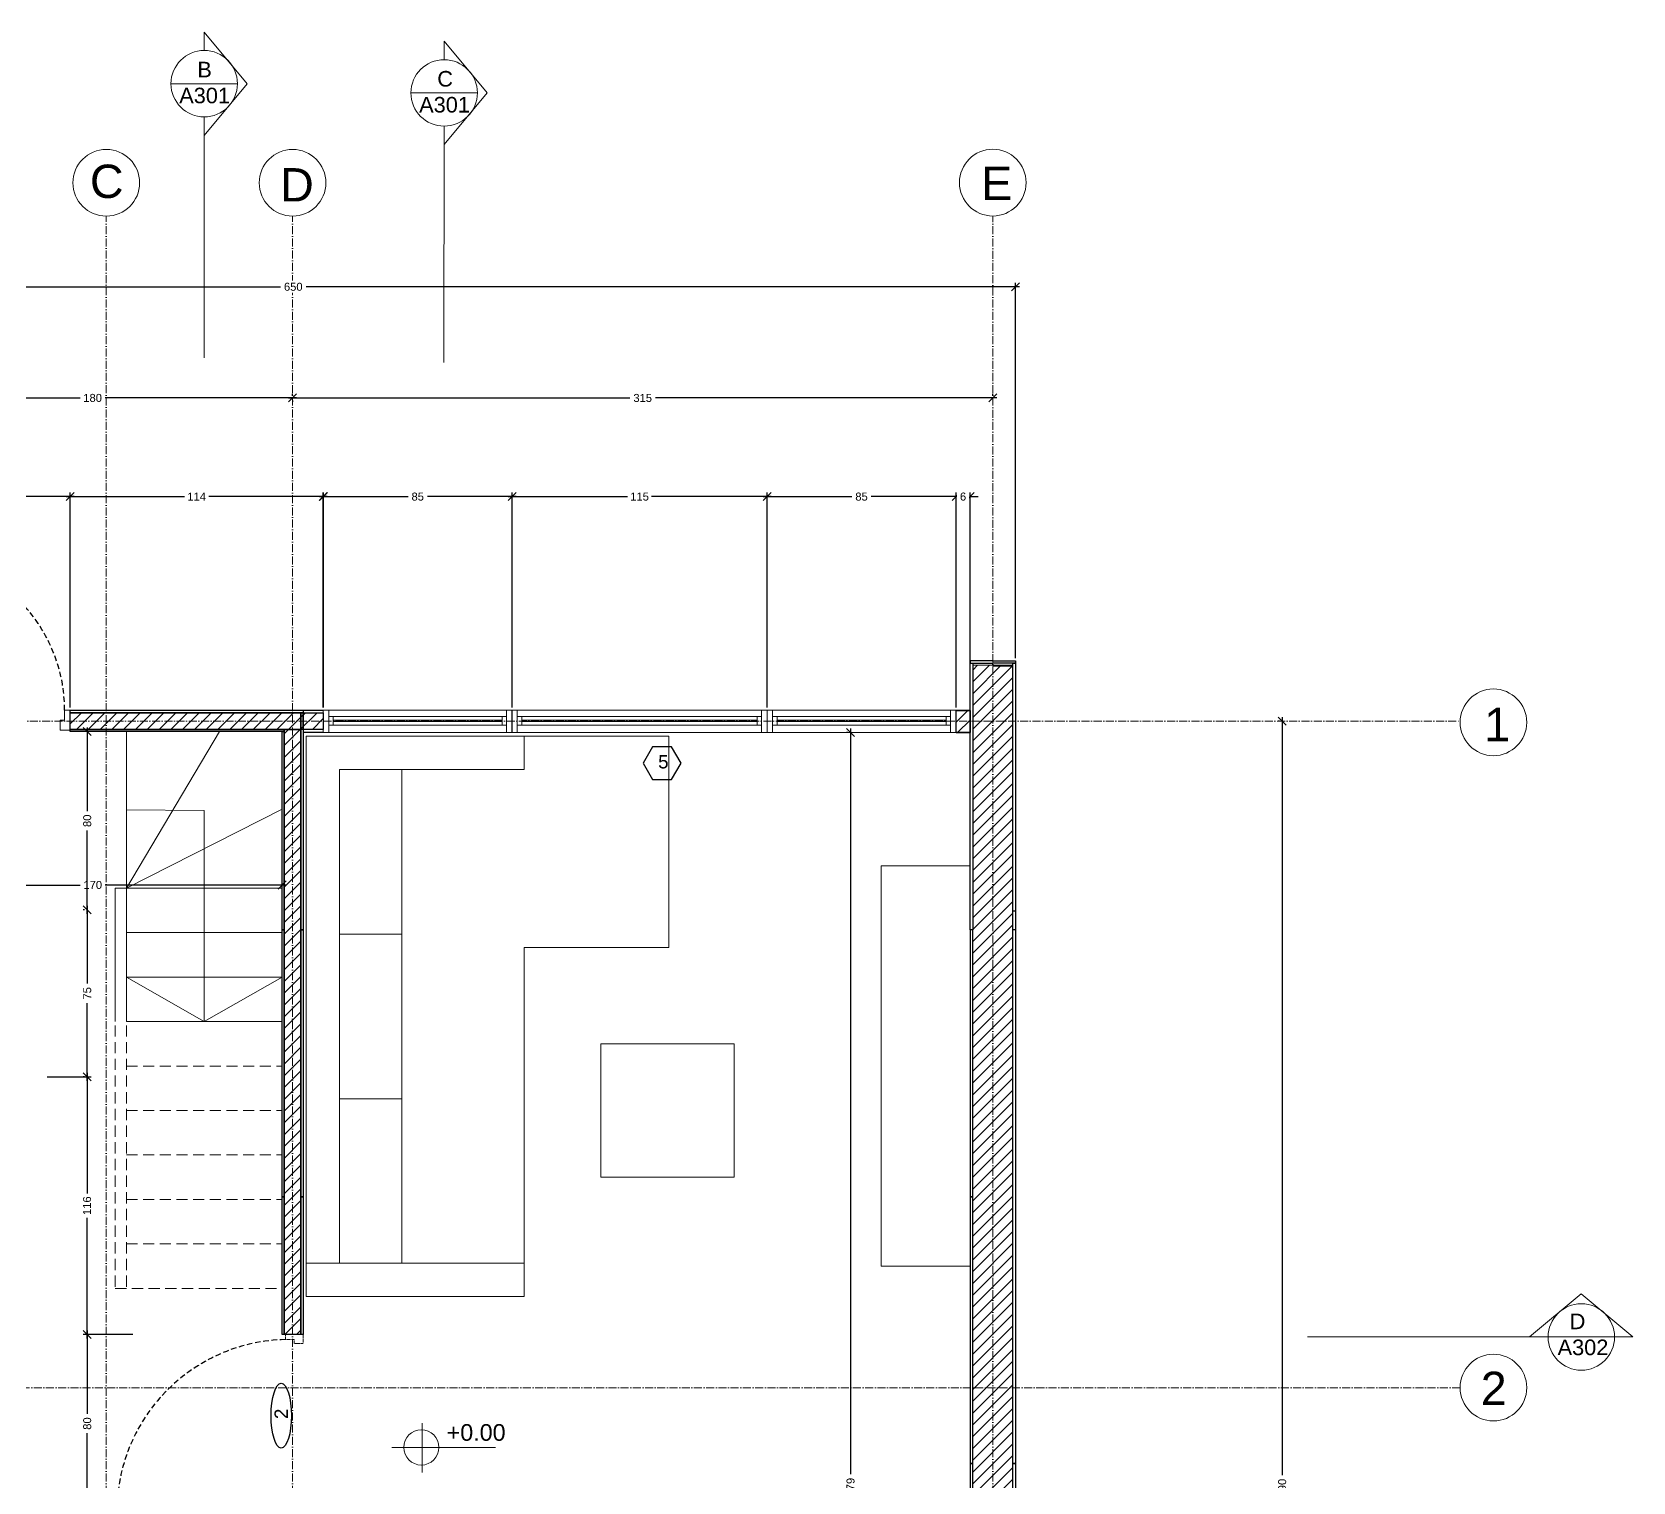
# Model space of a CAD drawing. Header units: centimetres. Extents: x 1059 to 7420, y -439 to 4439.
# Drawn here: x 2196 to 2916, y 3733 to 4385 of the extents above; entities that cross this region are included whole.
import ezdxf

# ---------------------------------------------------------------- set-up
doc = ezdxf.new("R2010")
doc.units = ezdxf.units.CM
doc.header["$MEASUREMENT"] = 0
for name, pattern in [('ACAD_ISO10W100', [18, 12, -3, 0, -3]), ('CENTER', [2, 1.25, -0.25, 0.25, -0.25]), ('HIDDEN', [0.375, 0.25, -0.125])]:
    doc.linetypes.add(name, pattern=pattern)
doc.layers.add('ARREDI', color=8, linetype='Continuous', lineweight=18)
doc.layers.add('CAMPITURE', color=7, linetype='Continuous', lineweight=25)
for name, color, linetype in [('INFISSI', 4, 'Continuous'), ('NUMERAZIONE', 30, 'Continuous'), ('quote nuove', 2, 'Continuous'), ('STRUTTURA', 1, 'Continuous')]:
    doc.layers.add(name, color=color, linetype=linetype)
doc.layers.get('0').off()
doc.styles.add('ARIAL', font='Arial.ttf')
doc.styles.get("Standard").update_dxf_attribs({"font": 'Arial.ttf'})
doc.dimstyles.new('TICK_36', dxfattribs={"dimtxt": 3.6, "dimasz": 3.6, "dimexe": 1.8, "dimexo": 1.2, "dimgap": 1.8, "dimtad": 0, "dimdec": 0, "dimzin": 0, "dimdsep": 46, "dimtxsty": 'ARIAL', "dimblk": 'OBLIQUE', "dimcen": 1.8, "dimdle": 1.8, "dimclrd": 256, "dimclrt": 256, "dimadec": 0, "dimazin": 0, "dimtfac": 1, "dimtdec": 0, "dimtmove": 1, "dimatfit": 3, "dimldrblk": 'OPEN90', "dimfxl": 1, "dimtfill": 1, "dimtolj": 1, "dimtzin": 0, "dimarcsym": 0})
pattern_1 = [(45, (-311.728, 3670.2875), (-2.6516504, 2.6516504), [])]

# ---------------------------------------------------------------- blocks, each defined once
blk = doc.blocks.new('_Oblique')
at = {"color": 0, "linetype": 'ByBlock', "lineweight": -2}
blk.add_line((-0.5, -0.5), (0.5, 0.5), dxfattribs=at)
blk = doc.blocks.new('*D498')
at = {"layer": 'quote nuove', "lineweight": -2, "transparency": 16777216}
for p, q in [((1986.96, 4270.56), (2307.81, 4270.56)), ((2640.27, 4270.56), (2319.42, 4270.56))]:
    blk.add_line(p, q, dxfattribs=at)
at = {"layer": 'quote nuove', "color": 0, "lineweight": -2, "transparency": 16777216}
for p, q in [((1988.76, 4102.5), (1988.76, 4272.36)), ((2638.47, 4103.61), (2638.47, 4272.36))]:
    blk.add_line(p, q, dxfattribs=at)
at = {"layer": 'quote nuove', "lineweight": -2, "transparency": 16777216, "xscale": 3.6, "yscale": 3.6, "zscale": 3.6, "rotation": 180}
blk.add_blockref('_Oblique', (1988.76, 4270.56), dxfattribs=at)
at = {"layer": 'quote nuove', "lineweight": -2, "transparency": 16777216, "xscale": 3.6, "yscale": 3.6, "zscale": 3.6}
blk.add_blockref('_Oblique', (2638.47, 4270.56), dxfattribs=at)
at = {"layer": 'quote nuove', "lineweight": 0, "transparency": 16777216, "insert": (2313.62, 4270.56), "char_height": 3.6, "attachment_point": 5, "style": 'ARIAL', "bg_fill": 3, "box_fill_scale": 1.25, "bg_fill_color": 256, "bg_fill_true_color": 13158600, "bg_fill_transparency": 0}
blk.add_mtext('\\A1;650', dxfattribs=at)
blk = doc.blocks.new('_Open90')
at = {"color": 0, "linetype": 'ByBlock', "lineweight": -2}
for p, q in [((0, 0), (-1, 0)), ((-0.5, 0.5), (0, 0)), ((0, 0), (-0.5, -0.5))]:
    blk.add_line(p, q, dxfattribs=at)
blk = doc.blocks.new('*D499')
at = {"layer": 'quote nuove', "lineweight": -2, "transparency": 16777216}
for p, q in [((2311.52, 4220.56), (2465.04, 4220.56)), ((2630.07, 4220.56), (2476.55, 4220.56))]:
    blk.add_line(p, q, dxfattribs=at)
at = {"layer": 'quote nuove', "color": 0, "lineweight": -2, "transparency": 16777216}
for p, q in [((2628.27, 4221.76), (2628.27, 4222.36)), ((2313.32, 4219.37), (2313.32, 4218.76))]:
    blk.add_line(p, q, dxfattribs=at)
at = {"layer": 'quote nuove', "lineweight": -2, "transparency": 16777216, "xscale": 3.6, "yscale": 3.6, "zscale": 3.6, "rotation": 180}
blk.add_blockref('_Oblique', (2313.32, 4220.56), dxfattribs=at)
at = {"layer": 'quote nuove', "lineweight": -2, "transparency": 16777216, "xscale": 3.6, "yscale": 3.6, "zscale": 3.6}
blk.add_blockref('_Oblique', (2628.27, 4220.56), dxfattribs=at)
at = {"layer": 'quote nuove', "lineweight": 0, "transparency": 16777216, "insert": (2470.8, 4220.56), "char_height": 3.6, "attachment_point": 5, "style": 'ARIAL', "bg_fill": 3, "box_fill_scale": 1.25, "bg_fill_color": 256, "bg_fill_true_color": 13158600, "bg_fill_transparency": 0}
blk.add_mtext('\\A1;315', dxfattribs=at)
blk = doc.blocks.new('*D500')
at = {"layer": 'quote nuove', "lineweight": -2, "transparency": 16777216}
for p, q in [((2131.62, 4220.57), (2217.76, 4220.57)), ((2315.12, 4220.57), (2228.97, 4220.57))]:
    blk.add_line(p, q, dxfattribs=at)
at = {"layer": 'quote nuove', "color": 0, "lineweight": -2, "transparency": 16777216}
for p, q in [((2133.42, 4221.77), (2133.42, 4222.37)), ((2313.32, 4221.77), (2313.32, 4222.37))]:
    blk.add_line(p, q, dxfattribs=at)
at = {"layer": 'quote nuove', "lineweight": -2, "transparency": 16777216, "xscale": 3.6, "yscale": 3.6, "zscale": 3.6, "rotation": 180}
blk.add_blockref('_Oblique', (2133.42, 4220.57), dxfattribs=at)
at = {"layer": 'quote nuove', "lineweight": -2, "transparency": 16777216, "xscale": 3.6, "yscale": 3.6, "zscale": 3.6}
blk.add_blockref('_Oblique', (2313.32, 4220.57), dxfattribs=at)
at = {"layer": 'quote nuove', "lineweight": 0, "transparency": 16777216, "insert": (2223.37, 4220.57), "char_height": 3.6, "attachment_point": 5, "style": 'ARIAL', "bg_fill": 3, "box_fill_scale": 1.25, "bg_fill_color": 256, "bg_fill_true_color": 13158600, "bg_fill_transparency": 0}
blk.add_mtext('\\A1;180', dxfattribs=at)
blk = doc.blocks.new('*D507')
at = {"layer": 'quote nuove', "lineweight": -2, "transparency": 16777216}
for p, q in [((2758.47, 4077), (2758.47, 3736.07)), ((2758.47, 3383.54), (2758.47, 3724.47))]:
    blk.add_line(p, q, dxfattribs=at)
at = {"layer": 'quote nuove', "color": 0, "lineweight": -2, "transparency": 16777216}
for p, q in [((2757.27, 4075.2), (2756.67, 4075.2)), ((2757.27, 3385.34), (2756.67, 3385.34))]:
    blk.add_line(p, q, dxfattribs=at)
at = {"layer": 'quote nuove', "lineweight": -2, "transparency": 16777216, "xscale": 3.6, "yscale": 3.6, "zscale": 3.6}
for p, rotation in [((2758.47, 4075.2), 90), ((2758.47, 3385.34), 270)]:
    blk.add_blockref('_Oblique', p, dxfattribs=dict(at, rotation=rotation))
at = {"layer": 'quote nuove', "lineweight": 0, "transparency": 16777216, "insert": (2758.47, 3730.27), "char_height": 3.6, "attachment_point": 5, "rotation": 90, "style": 'ARIAL', "bg_fill": 3, "box_fill_scale": 1.25, "bg_fill_color": 256, "bg_fill_true_color": 13158600, "bg_fill_transparency": 0}
blk.add_mtext('\\A1;690', dxfattribs=at)
blk = doc.blocks.new('*D583')
at = {"layer": 'quote nuove', "color": 0, "lineweight": -2, "transparency": 16777216}
for p, q in [((2526.74, 4081.3), (2526.74, 4177.99)), ((2611.74, 4081.3), (2611.74, 4177.99))]:
    blk.add_line(p, q, dxfattribs=at)
at = {"layer": 'quote nuove', "lineweight": -2, "transparency": 16777216}
for p, q in [((2524.94, 4176.19), (2564.88, 4176.19)), ((2613.54, 4176.19), (2573.59, 4176.19))]:
    blk.add_line(p, q, dxfattribs=at)
at = {"layer": 'quote nuove', "lineweight": -2, "transparency": 16777216, "xscale": 3.6, "yscale": 3.6, "zscale": 3.6, "rotation": 180}
blk.add_blockref('_Oblique', (2526.74, 4176.19), dxfattribs=at)
at = {"layer": 'quote nuove', "lineweight": -2, "transparency": 16777216, "xscale": 3.6, "yscale": 3.6, "zscale": 3.6}
blk.add_blockref('_Oblique', (2611.74, 4176.19), dxfattribs=at)
at = {"layer": 'quote nuove', "lineweight": 0, "transparency": 16777216, "insert": (2569.24, 4176.19), "char_height": 3.6, "attachment_point": 5, "style": 'ARIAL', "bg_fill": 3, "box_fill_scale": 1.25, "bg_fill_color": 256, "bg_fill_true_color": 13158600, "bg_fill_transparency": 0}
blk.add_mtext('\\A1;85', dxfattribs=at)
blk = doc.blocks.new('*D584')
at = {"layer": 'quote nuove', "color": 0, "lineweight": -2, "transparency": 16777216}
for p, q in [((2412.05, 4081.3), (2412.05, 4177.99)), ((2526.74, 4081.3), (2526.74, 4177.99))]:
    blk.add_line(p, q, dxfattribs=at)
at = {"layer": 'quote nuove', "lineweight": -2, "transparency": 16777216}
for p, q in [((2410.25, 4176.19), (2463.99, 4176.19)), ((2528.54, 4176.19), (2474.81, 4176.19))]:
    blk.add_line(p, q, dxfattribs=at)
at = {"layer": 'quote nuove', "lineweight": -2, "transparency": 16777216, "xscale": 3.6, "yscale": 3.6, "zscale": 3.6, "rotation": 180}
blk.add_blockref('_Oblique', (2412.05, 4176.19), dxfattribs=at)
at = {"layer": 'quote nuove', "lineweight": -2, "transparency": 16777216, "xscale": 3.6, "yscale": 3.6, "zscale": 3.6}
blk.add_blockref('_Oblique', (2526.74, 4176.19), dxfattribs=at)
at = {"layer": 'quote nuove', "lineweight": 0, "transparency": 16777216, "insert": (2469.4, 4176.19), "char_height": 3.6, "attachment_point": 5, "style": 'ARIAL', "bg_fill": 3, "box_fill_scale": 1.25, "bg_fill_color": 256, "bg_fill_true_color": 13158600, "bg_fill_transparency": 0}
blk.add_mtext('\\A1;115', dxfattribs=at)
blk = doc.blocks.new('*D585')
at = {"layer": 'quote nuove', "color": 0, "lineweight": -2, "transparency": 16777216}
for p, q in [((2327.18, 4081.35), (2327.18, 4177.99)), ((2412.05, 4081.3), (2412.05, 4177.99))]:
    blk.add_line(p, q, dxfattribs=at)
at = {"layer": 'quote nuove', "lineweight": -2, "transparency": 16777216}
for p, q in [((2325.38, 4176.19), (2365.26, 4176.19)), ((2413.85, 4176.19), (2373.97, 4176.19))]:
    blk.add_line(p, q, dxfattribs=at)
at = {"layer": 'quote nuove', "lineweight": -2, "transparency": 16777216, "xscale": 3.6, "yscale": 3.6, "zscale": 3.6, "rotation": 180}
blk.add_blockref('_Oblique', (2327.18, 4176.19), dxfattribs=at)
at = {"layer": 'quote nuove', "lineweight": -2, "transparency": 16777216, "xscale": 3.6, "yscale": 3.6, "zscale": 3.6}
blk.add_blockref('_Oblique', (2412.05, 4176.19), dxfattribs=at)
at = {"layer": 'quote nuove', "lineweight": 0, "transparency": 16777216, "insert": (2369.61, 4176.19), "char_height": 3.6, "attachment_point": 5, "style": 'ARIAL', "bg_fill": 3, "box_fill_scale": 1.25, "bg_fill_color": 256, "bg_fill_true_color": 13158600, "bg_fill_transparency": 0}
blk.add_mtext('\\A1;85', dxfattribs=at)
blk = doc.blocks.new('*D510')
at = {"layer": 'quote nuove', "color": 0, "lineweight": -2, "transparency": 16777216}
for p, q in [((2563.1, 4070.1), (2562.5, 4070.1)), ((2565.5, 3391.25), (2566.1, 3391.25))]:
    blk.add_line(p, q, dxfattribs=at)
at = {"layer": 'quote nuove', "lineweight": -2, "transparency": 16777216}
for p, q in [((2564.3, 4071.9), (2564.3, 3736.48)), ((2564.3, 3389.45), (2564.3, 3724.87))]:
    blk.add_line(p, q, dxfattribs=at)
at = {"layer": 'quote nuove', "lineweight": -2, "transparency": 16777216, "xscale": 3.6, "yscale": 3.6, "zscale": 3.6}
for p, rotation in [((2564.3, 4070.1), 90), ((2564.3, 3391.25), 270)]:
    blk.add_blockref('_Oblique', p, dxfattribs=dict(at, rotation=rotation))
at = {"layer": 'quote nuove', "lineweight": 0, "transparency": 16777216, "insert": (2564.3, 3730.68), "char_height": 3.6, "attachment_point": 5, "rotation": 90, "style": 'ARIAL', "bg_fill": 3, "box_fill_scale": 1.25, "bg_fill_color": 256, "bg_fill_true_color": 13158600, "bg_fill_transparency": 0}
blk.add_mtext('\\A1;679', dxfattribs=at)
blk = doc.blocks.new('*D512')
at = {"layer": 'quote nuove', "lineweight": -2, "transparency": 16777216}
for p, q in [((2136.47, 4001.52), (2217.81, 4001.52)), ((2310.37, 4001.52), (2229.02, 4001.52))]:
    blk.add_line(p, q, dxfattribs=at)
at = {"layer": 'quote nuove', "color": 0, "lineweight": -2, "transparency": 16777216}
for p, q in [((2138.27, 4002.72), (2138.27, 4003.32)), ((2308.57, 4002.72), (2308.57, 4003.32))]:
    blk.add_line(p, q, dxfattribs=at)
at = {"layer": 'quote nuove', "lineweight": -2, "transparency": 16777216, "xscale": 3.6, "yscale": 3.6, "zscale": 3.6, "rotation": 180}
blk.add_blockref('_Oblique', (2138.27, 4001.52), dxfattribs=at)
at = {"layer": 'quote nuove', "lineweight": -2, "transparency": 16777216, "xscale": 3.6, "yscale": 3.6, "zscale": 3.6}
blk.add_blockref('_Oblique', (2308.57, 4001.52), dxfattribs=at)
at = {"layer": 'quote nuove', "lineweight": 0, "transparency": 16777216, "insert": (2223.42, 4001.52), "char_height": 3.6, "attachment_point": 5, "style": 'ARIAL', "bg_fill": 3, "box_fill_scale": 1.25, "bg_fill_color": 256, "bg_fill_true_color": 13158600, "bg_fill_transparency": 0}
blk.add_mtext('\\A1;170', dxfattribs=at)
blk = doc.blocks.new('*D514')
at = {"layer": 'quote nuove', "color": 0, "lineweight": -2, "transparency": 16777216}
for p, q in [((2213.27, 4081.32), (2213.27, 4177.99)), ((2327.05, 4081.32), (2327.05, 4177.99))]:
    blk.add_line(p, q, dxfattribs=at)
at = {"layer": 'quote nuove', "lineweight": -2, "transparency": 16777216}
for p, q in [((2211.47, 4176.19), (2264.75, 4176.19)), ((2328.85, 4176.19), (2275.57, 4176.19))]:
    blk.add_line(p, q, dxfattribs=at)
at = {"layer": 'quote nuove', "lineweight": -2, "transparency": 16777216, "xscale": 3.6, "yscale": 3.6, "zscale": 3.6, "rotation": 180}
blk.add_blockref('_Oblique', (2213.27, 4176.19), dxfattribs=at)
at = {"layer": 'quote nuove', "lineweight": -2, "transparency": 16777216, "xscale": 3.6, "yscale": 3.6, "zscale": 3.6}
blk.add_blockref('_Oblique', (2327.05, 4176.19), dxfattribs=at)
at = {"layer": 'quote nuove', "lineweight": 0, "transparency": 16777216, "insert": (2270.16, 4176.19), "char_height": 3.6, "attachment_point": 5, "style": 'ARIAL', "bg_fill": 3, "box_fill_scale": 1.25, "bg_fill_color": 256, "bg_fill_true_color": 13158600, "bg_fill_transparency": 0}
blk.add_mtext('\\A1;114', dxfattribs=at)
blk = doc.blocks.new('*D515')
at = {"layer": 'quote nuove', "color": 0, "lineweight": -2, "transparency": 16777216}
for p, q in [((2138.27, 4081.33), (2138.27, 4177.99)), ((2213.27, 4081.32), (2213.27, 4177.99))]:
    blk.add_line(p, q, dxfattribs=at)
at = {"layer": 'quote nuove', "lineweight": -2, "transparency": 16777216}
for p, q in [((2136.47, 4176.19), (2171.39, 4176.19)), ((2215.07, 4176.19), (2180.15, 4176.19))]:
    blk.add_line(p, q, dxfattribs=at)
at = {"layer": 'quote nuove', "lineweight": -2, "transparency": 16777216, "xscale": 3.6, "yscale": 3.6, "zscale": 3.6, "rotation": 180}
blk.add_blockref('_Oblique', (2138.27, 4176.19), dxfattribs=at)
at = {"layer": 'quote nuove', "lineweight": -2, "transparency": 16777216, "xscale": 3.6, "yscale": 3.6, "zscale": 3.6}
blk.add_blockref('_Oblique', (2213.27, 4176.19), dxfattribs=at)
at = {"layer": 'quote nuove', "lineweight": 0, "transparency": 16777216, "insert": (2175.77, 4176.19), "char_height": 3.6, "attachment_point": 5, "style": 'ARIAL', "bg_fill": 3, "box_fill_scale": 1.25, "bg_fill_color": 256, "bg_fill_true_color": 13158600, "bg_fill_transparency": 0}
blk.add_mtext('\\A1;75', dxfattribs=at)
blk = doc.blocks.new('*D591')
at = {"layer": 'quote nuove', "color": 0, "lineweight": -2, "transparency": 16777216}
for p, q in [((2611.74, 4081.3), (2611.74, 4177.99)), ((2618.07, 4081.26), (2618.07, 4177.99))]:
    blk.add_line(p, q, dxfattribs=at)
at = {"layer": 'quote nuove', "lineweight": -2, "transparency": 16777216}
for p, q in [((2611.74, 4176.19), (2608.14, 4176.19)), ((2611.74, 4176.19), (2611.9, 4176.19)), ((2618.07, 4176.19), (2617.91, 4176.19)), ((2618.07, 4176.19), (2621.67, 4176.19))]:
    blk.add_line(p, q, dxfattribs=at)
at = {"layer": 'quote nuove', "lineweight": -2, "transparency": 16777216, "xscale": 3.6, "yscale": 3.6, "zscale": 3.6}
blk.add_blockref('_Oblique', (2611.74, 4176.19), dxfattribs=at)
at = {"layer": 'quote nuove', "lineweight": -2, "transparency": 16777216, "xscale": 3.6, "yscale": 3.6, "zscale": 3.6, "rotation": 180}
blk.add_blockref('_Oblique', (2618.07, 4176.19), dxfattribs=at)
at = {"layer": 'quote nuove', "lineweight": 0, "transparency": 16777216, "insert": (2614.9, 4176.19), "char_height": 3.6, "attachment_point": 5, "style": 'ARIAL', "bg_fill": 3, "box_fill_scale": 1.25, "bg_fill_color": 256, "bg_fill_true_color": 13158600, "bg_fill_transparency": 0}
blk.add_mtext('\\A1;6', dxfattribs=at)
blk = doc.blocks.new('*D532')
at = {"layer": 'quote nuove', "color": 0, "lineweight": -2, "transparency": 16777216}
for p, q in [((2219.75, 3990.3), (2219.15, 3990.3)), ((2219.75, 3915.3), (2219.15, 3915.3))]:
    blk.add_line(p, q, dxfattribs=at)
at = {"layer": 'quote nuove', "lineweight": -2, "transparency": 16777216}
for p, q in [((2220.95, 3992.1), (2220.95, 3957.18)), ((2220.95, 3913.5), (2220.95, 3948.42))]:
    blk.add_line(p, q, dxfattribs=at)
at = {"layer": 'quote nuove', "lineweight": -2, "transparency": 16777216, "xscale": 3.6, "yscale": 3.6, "zscale": 3.6}
for p, rotation in [((2220.95, 3990.3), 90), ((2220.95, 3915.3), 270)]:
    blk.add_blockref('_Oblique', p, dxfattribs=dict(at, rotation=rotation))
at = {"layer": 'quote nuove', "lineweight": 0, "transparency": 16777216, "insert": (2220.95, 3952.8), "char_height": 3.6, "attachment_point": 5, "rotation": 90, "style": 'ARIAL', "bg_fill": 3, "box_fill_scale": 1.25, "bg_fill_color": 256, "bg_fill_true_color": 13158600, "bg_fill_transparency": 0}
blk.add_mtext('\\A1;75', dxfattribs=at)
blk = doc.blocks.new('*D533')
at = {"layer": 'quote nuove', "color": 0, "lineweight": -2, "transparency": 16777216}
for p, q in [((2219.75, 4070.5), (2219.15, 4070.5)), ((2219.75, 3990.3), (2219.15, 3990.3))]:
    blk.add_line(p, q, dxfattribs=at)
at = {"layer": 'quote nuove', "lineweight": -2, "transparency": 16777216}
for p, q in [((2220.95, 4072.3), (2220.95, 4034.75)), ((2220.95, 3988.5), (2220.95, 4026.05))]:
    blk.add_line(p, q, dxfattribs=at)
at = {"layer": 'quote nuove', "lineweight": -2, "transparency": 16777216, "xscale": 3.6, "yscale": 3.6, "zscale": 3.6}
for p, rotation in [((2220.95, 4070.5), 90), ((2220.95, 3990.3), 270)]:
    blk.add_blockref('_Oblique', p, dxfattribs=dict(at, rotation=rotation))
at = {"layer": 'quote nuove', "lineweight": 0, "transparency": 16777216, "insert": (2220.95, 4030.4), "char_height": 3.6, "attachment_point": 5, "rotation": 90, "style": 'ARIAL', "bg_fill": 3, "box_fill_scale": 1.25, "bg_fill_color": 256, "bg_fill_true_color": 13158600, "bg_fill_transparency": 0}
blk.add_mtext('\\A1;80', dxfattribs=at)
blk = doc.blocks.new('*D606')
at = {"layer": 'ARREDI', "color": 0, "lineweight": -2, "transparency": 16777216}
for p, q in [((2241.5, 3799.3), (2219.15, 3799.3)), ((2304.79, 3719.3), (2219.15, 3719.3))]:
    blk.add_line(p, q, dxfattribs=at)
at = {"layer": 'ARREDI', "lineweight": -2, "transparency": 16777216}
for p, q in [((2220.95, 3801.1), (2220.95, 3763.65)), ((2220.95, 3717.5), (2220.95, 3754.95))]:
    blk.add_line(p, q, dxfattribs=at)
at = {"layer": 'ARREDI', "lineweight": -2, "transparency": 16777216, "xscale": 3.6, "yscale": 3.6, "zscale": 3.6}
for p, rotation in [((2220.95, 3799.3), 90), ((2220.95, 3719.3), 270)]:
    blk.add_blockref('_Oblique', p, dxfattribs=dict(at, rotation=rotation))
at = {"layer": 'ARREDI', "transparency": 16777216, "insert": (2220.95, 3759.3), "char_height": 3.6, "attachment_point": 5, "rotation": 90, "style": 'ARIAL', "bg_fill": 3, "box_fill_scale": 1.25, "bg_fill_color": 256, "bg_fill_true_color": 13158600, "bg_fill_transparency": 0}
blk.add_mtext('\\A1;80', dxfattribs=at)
blk = doc.blocks.new('*D544')
at = {"layer": 'ARREDI', "color": 0, "lineweight": -2, "transparency": 16777216}
for p, q in [((2202.92, 3915.3), (2222.65, 3915.3)), ((2234.62, 3799.3), (2219.05, 3799.3))]:
    blk.add_line(p, q, dxfattribs=at)
at = {"layer": 'ARREDI', "lineweight": -2, "transparency": 16777216}
for p, q in [((2220.85, 3917.1), (2220.85, 3862.71)), ((2220.85, 3797.5), (2220.85, 3851.89))]:
    blk.add_line(p, q, dxfattribs=at)
at = {"layer": 'ARREDI', "lineweight": -2, "transparency": 16777216, "xscale": 3.6, "yscale": 3.6, "zscale": 3.6}
for p, rotation in [((2220.85, 3915.3), 90), ((2220.85, 3799.3), 270)]:
    blk.add_blockref('_Oblique', p, dxfattribs=dict(at, rotation=rotation))
at = {"layer": 'ARREDI', "transparency": 16777216, "insert": (2220.85, 3857.3), "char_height": 3.6, "attachment_point": 5, "rotation": 90, "style": 'ARIAL', "bg_fill": 3, "box_fill_scale": 1.25, "bg_fill_color": 256, "bg_fill_true_color": 13158600, "bg_fill_transparency": 0}
blk.add_mtext('\\A1;116', dxfattribs=at)

msp = doc.modelspace()

# ---------------------------------------------------------------- hatches: boundary and pattern name
at = {"layer": 'CAMPITURE'}
h = msp.add_hatch(dxfattribs=at)
h.set_pattern_fill('ANSI31', color=0, scale=30)
h.set_pattern_definition(pattern_1)
h.paths.add_polyline_path([(2628.27, 4100.32), (2619.27, 4100.32), (2619.27, 3381.3), (2619.27, 3381.3), (2619.27, 3352.5), (2628.28, 3352.5)])
h.paths.add_polyline_path([(2637.27, 4100.32), (2628.27, 4100.32), (2628.28, 3352.5), (2637.27, 3352.5)])
h = msp.add_hatch(dxfattribs=at)
h.set_pattern_fill('ANSI31', color=256, scale=30)
h.set_pattern_definition(pattern_1)
h.paths.add_polyline_path([(2213.27, 4079), (2213.27, 4071.5), (2317.07, 4071.5), (2317.07, 4079)])
h.paths.add_polyline_path([(2309.57, 3799.3), (2317.07, 3799.3), (2317.07, 3861.3), (2317.07, 3861.3), (2317.07, 3981.3), (2317.07, 3981.3), (2317.07, 4071.5), (2309.57, 4071.5)])
h = msp.add_hatch(dxfattribs=at)
h.set_pattern_fill('ANSI31', color=256, scale=30)
h.set_pattern_definition(pattern_1)
h.paths.add_polyline_path([(2318.07, 4079), (2317.07, 4079), (2317.07, 4071.5), (2318.07, 4071.5)])
h.paths.add_polyline_path([(2327.05, 4079), (2318.07, 4079), (2318.07, 4071.53), (2327.05, 4071.53)])
h = msp.add_hatch(dxfattribs=at)
h.set_pattern_fill('ANSI31', color=256, scale=30)
h.set_pattern_definition(pattern_1)
h.paths.add_polyline_path([(2618.07, 4070.1), (2618.07, 4080.06), (2611.86, 4080.06), (2611.86, 4070.1)])

# ---------------------------------------------------------------- linework, layer by layer
at = {"layer": 'ARREDI'}
for p, q in [((2319.49, 4068.41), (2482.49, 4068.41)), ((2319.49, 4068.41), (2319.49, 3816.41)), ((2417.49, 4053.41), (2417.49, 4068.41)), ((2482.49, 3973.41), (2482.49, 4068.41)), ((2334.49, 3831.41), (2334.49, 4053.41)), ((2334.49, 4053.41), (2417.49, 4053.41)), ((2362.49, 4053.41), (2362.49, 3831.41)), ((2578.07, 3830.1), (2578.07, 4010.1)), ((2578.07, 4010.1), (2618.07, 4010.1)), ((2238.57, 4000.1), (2238.57, 3940.1)), ((2334.49, 3905.41), (2334.49, 3979.41)), ((2334.49, 3979.41), (2362.49, 3979.41)), ((2482.49, 3973.41), (2417.49, 3973.41)), ((2417.49, 3816.41), (2417.49, 3973.41)), ((2362.49, 3905.41), (2334.49, 3905.41)), ((2362.49, 3831.41), (2362.49, 3905.41)), ((2417.49, 3831.41), (2319.49, 3831.41)), ((2319.49, 3831.41), (2334.49, 3831.41)), ((2417.49, 3816.41), (2417.49, 3831.41)), ((2618.07, 3830.1), (2578.07, 3830.1)), ((2319.49, 3816.41), (2417.49, 3816.41))]:
    msp.add_line(p, q, dxfattribs=at)
at = {"layer": 'ARREDI', "color": 253, "lineweight": 0}
msp.add_line((2233.57, 4000.1), (2233.57, 3940.1), dxfattribs=at)
at = {"layer": 'ARREDI', "color": 253, "linetype": 'HIDDEN', "lineweight": 0, "ltscale": 20}
msp.add_line((2233.57, 3938.32), (2233.57, 3820.1), dxfattribs=at)
at = {"layer": 'ARREDI', "linetype": 'HIDDEN', "ltscale": 20}
for p, q in [((2238.57, 3938.32), (2238.57, 3820.1)), ((2233.57, 3820.1), (2308.57, 3820.1))]:
    msp.add_line(p, q, dxfattribs=at)
at = {"layer": 'ARREDI'}
for points in [[(2238.57, 4000.1), (2238.57, 4070.5)], [(2238.57, 4000.1), (2280.5, 4070.5)], [(2238.57, 4000.1), (2308.57, 4035.62)], [(2273.57, 3940.1), (2273.57, 4035.1), (2238.57, 4035.3)], [(2238.57, 4000.1), (2308.57, 4000.1)], [(2238.57, 3980.1), (2308.57, 3980.1)], [(2238.57, 3960.1), (2308.57, 3960.1)], [(2308.57, 3960.1), (2273.57, 3940.1), (2238.57, 3960.1)], [(2238.57, 3940.1), (2308.57, 3940.1)], [(2451.92, 3930.08), (2511.92, 3930.08), (2511.92, 3870.08), (2451.92, 3870.08), (2451.92, 3930.08)]]:
    msp.add_lwpolyline(points, dxfattribs=at)
at = {"layer": 'ARREDI', "color": 253, "lineweight": 0}
msp.add_lwpolyline([(2238.57, 4000.1), (2233.57, 4000.1)], dxfattribs=at)
at = {"layer": 'ARREDI', "linetype": 'HIDDEN', "ltscale": 20}
for points in [[(2238.57, 3920.1), (2308.57, 3920.1)], [(2238.57, 3900.1), (2308.57, 3900.1)], [(2238.57, 3880.1), (2308.57, 3880.1)], [(2238.57, 3860.1), (2308.57, 3860.1)], [(2238.57, 3840.1), (2308.57, 3840.1)]]:
    msp.add_lwpolyline(points, dxfattribs=at)
at = {"layer": 'INFISSI', "color": 4, "linetype": 'ByBlock', "lineweight": 0}
for p, q in [((2327.05, 4080.1), (2412.05, 4080.1)), ((2414.41, 4080.1), (2526.74, 4080.1)), ((2526.74, 4080.1), (2611.74, 4080.1)), ((2327.05, 4070.1), (2526.74, 4070.1)), ((2327.05, 4070.1), (2412.05, 4070.1)), ((2526.74, 4070.1), (2611.74, 4070.1))]:
    msp.add_line(p, q, dxfattribs=at)
at = {"layer": 'INFISSI', "color": 4, "lineweight": 0}
for p, q in [((2331.55, 4073.37), (2329.55, 4073.37)), ((2331.55, 4075.12), (2331.55, 4075.62)), ((2331.55, 4075.62), (2407.55, 4075.62)), ((2407.55, 4075.12), (2331.55, 4075.12)), ((2407.55, 4073.37), (2331.55, 4073.37)), ((2407.55, 4075.62), (2406.37, 4075.62)), ((2406.37, 4075.12), (2407.55, 4075.12)), ((2407.55, 4075.37), (2407.55, 4075.62)), ((2407.55, 4073.37), (2409.55, 4073.37)), ((2414.41, 4073.38), (2416.86, 4073.38)), ((2416.41, 4073.38), (2414.41, 4073.38)), ((2416.41, 4075.13), (2416.41, 4075.63)), ((2416.41, 4075.63), (2522.24, 4075.63)), ((2522.24, 4075.13), (2416.41, 4075.13)), ((2522.24, 4073.38), (2416.41, 4073.38)), ((2522.24, 4073.38), (2524.24, 4073.38)), ((2531.24, 4073.38), (2529.24, 4073.38)), ((2531.24, 4075.13), (2531.24, 4075.63)), ((2531.24, 4075.63), (2607.24, 4075.63)), ((2607.24, 4075.63), (2606.05, 4075.63)), ((2606.05, 4075.13), (2607.24, 4075.13)), ((2607.24, 4075.38), (2607.24, 4075.63)), ((2607.24, 4073.38), (2609.24, 4073.38))]:
    msp.add_line(p, q, dxfattribs=at)
msp.add_lwpolyline([(2210.77, 4080.1), (2213.27, 4080.1), (2213.27, 4071.1), (2208.77, 4071.1), (2208.77, 4075.6), (2210.77, 4075.6), (2210.77, 4080.1)], dxfattribs=at)
at = {"layer": 'INFISSI', "color": 4, "linetype": 'ByBlock', "lineweight": 0}
for points in [[(2327.05, 4080.1), (2329.55, 4080.1), (2329.55, 4070.1), (2327.05, 4070.1)], [(2524.24, 4080.1), (2526.74, 4080.1), (2526.74, 4070.1), (2524.24, 4070.1)], [(2526.74, 4080.1), (2529.24, 4080.1), (2529.24, 4070.1), (2526.74, 4070.1)], [(2609.24, 4080.1), (2611.74, 4080.1), (2611.74, 4070.1), (2609.24, 4070.1)]]:
    msp.add_lwpolyline(points, close=True, dxfattribs=at)
at = {"layer": 'INFISSI', "color": 4, "lineweight": 0}
for points in [[(2409.55, 4080.1), (2412.05, 4080.1), (2412.05, 4070.1), (2409.55, 4070.1)], [(2411.91, 4080.1), (2414.41, 4080.1), (2414.41, 4070.1), (2411.91, 4070.1)]]:
    msp.add_lwpolyline(points, close=True, dxfattribs=at)
at = {"layer": 'INFISSI', "color": 4, "linetype": 'CENTER', "lineweight": 0}
msp.add_lwpolyline([(2310.07, 3797.08), (2310.07, 3799.3), (2318.07, 3799.3), (2318.07, 3795.3), (2314.07, 3795.3), (2314.07, 3797.08), (2310.07, 3797.08)], dxfattribs=at)
at = {"layer": 'INFISSI', "color": 4, "linetype": 'HIDDEN', "lineweight": -2, "ltscale": 10}
for centre, radius, start, end in [((2140.5, 4079.99), 70.27, 0.08643, 86.10934), ((2311.81, 3719.57), 77.53, 91.28964, 175.59535)]:
    msp.add_arc(centre, radius, start, end, dxfattribs=at)
at = {"layer": 'NUMERAZIONE', "lineweight": 0}
for p, q in [((2292.96, 4361.92), (2273.57, 4385.16)), ((2273.57, 4385.16), (2273.57, 4376.87)), ((2400.88, 4357.77), (2381.49, 4381.01)), ((2381.49, 4381.01), (2381.49, 4372.72)), ((2288.52, 4361.92), (2258.62, 4361.92)), ((2292.96, 4361.92), (2273.57, 4338.68)), ((2396.44, 4357.77), (2366.54, 4357.77)), ((2400.88, 4357.77), (2381.49, 4334.53)), ((2273.57, 4338.68), (2273.57, 4346.97)), ((2893.02, 3817.64), (2869.78, 3798.25)), ((2893.02, 3817.64), (2916.26, 3798.25)), ((2869.78, 3798.25), (2769.78, 3798.25)), ((2869.78, 3798.25), (2916.26, 3798.25)), ((2371.66, 3759.47), (2371.66, 3737.25)), ((2363.32, 3748.56), (2357.9, 3748.56)), ((2359.25, 3748.56), (2404.61, 3748.56))]:
    msp.add_line(p, q, dxfattribs=at)
at = {"layer": 'NUMERAZIONE'}
msp.add_lwpolyline([(2488.09, 4056.31), (2483.82, 4063.72), (2475.26, 4063.72), (2470.99, 4056.31), (2475.26, 4048.91), (2483.82, 4048.91)], close=True, dxfattribs=at)
at = {"layer": 'NUMERAZIONE', "lineweight": 0}
for centre, radius in [((2273.57, 4361.92), 14.95), ((2381.49, 4357.77), 14.95), ((2893.02, 3798.25), 14.95), ((2371.24, 3748.56), 7.92)]:
    msp.add_circle(centre, radius, dxfattribs=at)
at = {"layer": 'NUMERAZIONE'}
msp.add_ellipse((2308.21, 3762.85), major_axis=(0, 14.61), ratio=0.314087, dxfattribs=at)
at = {"layer": 'quote nuove', "color": 253, "linetype": 'ACAD_ISO10W100', "lineweight": 0, "ltscale": 0.3}
for p, q in [((2313.32, 3150.24), (2313.32, 4302.41)), ((2628.29, 3150.2), (2628.27, 4302.41)), ((1788.16, 4075.2), (2838.47, 4075.2)), ((2838.47, 3775.35), (1788.16, 3775.35))]:
    msp.add_line(p, q, dxfattribs=at)
at = {"layer": 'quote nuove', "color": 253, "lineweight": 0}
for centre in [(2229.52, 4317.36), (2313.32, 4317.36), (2628.27, 4317.41), (2853.47, 4074.68), (2853.47, 3775.45)]:
    msp.add_circle(centre, 15, dxfattribs=at)
at = {"layer": 'STRUTTURA'}
for p, q in [((2318.07, 4080.1), (2327.18, 4080.15)), ((2327.05, 4070.1), (2318.07, 4070.1))]:
    msp.add_line(p, q, dxfattribs=at)
at = {"layer": 'STRUTTURA', "lineweight": -2}
for p, q in [((2611.74, 4080.1), (2618.07, 4080.1)), ((2611.74, 4070.1), (2618.07, 4070.1))]:
    msp.add_line(p, q, dxfattribs=at)
at = {"layer": 'STRUTTURA'}
for points in [[(2628.27, 4102.41), (2618.07, 4102.41), (2618.07, 4101.31), (2628.27, 4101.31)], [(2628.27, 4102.4), (2638.47, 4102.4), (2638.47, 4101.3), (2628.27, 4101.3)], [(2628.27, 4100.1), (2637.27, 4100.1), (2637.27, 4101.3), (2628.27, 4101.3)]]:
    msp.add_lwpolyline(points, dxfattribs=at)
for points in [[(2618.07, 3981.3), (2618.07, 4101.3), (2619.27, 4101.3), (2619.27, 3981.3)], [(2637.27, 3981.3), (2637.27, 4101.3), (2638.47, 4101.3), (2638.47, 3981.3)], [(2318.07, 4080.1), (2318.07, 4079), (2213.27, 4079), (2213.27, 4080.1)], [(2213.27, 4079), (2317.07, 4079), (2317.07, 4071.5), (2213.27, 4071.5)], [(2318.07, 4079), (2318.07, 3981.3), (2317.07, 3981.3), (2317.07, 4079)], [(2317.07, 4079), (2318.07, 4079), (2318.07, 4071.5), (2317.07, 4071.5)], [(2318.07, 4079), (2327.05, 4079), (2327.05, 4071.53), (2318.07, 4071.53)], [(2611.86, 4080.06), (2618.07, 4080.06), (2618.07, 4070.1), (2611.86, 4070.1)], [(2213.27, 4071.5), (2309.57, 4071.5), (2309.57, 4070.5), (2213.27, 4070.5)], [(2309.57, 4070.5), (2309.57, 3981.3), (2308.57, 3981.3), (2308.57, 4070.5)], [(2309.57, 4071.5), (2317.07, 4071.5), (2317.07, 3799.3), (2309.57, 3799.3)], [(2637.27, 3741.3), (2637.27, 3989.95), (2638.47, 3989.95), (2638.47, 3741.3)], [(2309.57, 3981.3), (2309.57, 3861.3), (2308.57, 3861.3), (2308.57, 3981.3)], [(2318.07, 3981.3), (2318.07, 3861.3), (2317.07, 3861.3), (2317.07, 3981.3)], [(2619.27, 3861.3), (2619.27, 3981.3), (2618.07, 3981.3), (2618.07, 3861.3)], [(2309.57, 3861.3), (2309.57, 3799.3), (2308.57, 3799.3), (2308.57, 3861.3)], [(2318.07, 3861.3), (2318.07, 3799.3), (2317.07, 3799.3), (2317.07, 3861.3)], [(2619.27, 3741.3), (2619.27, 3861.3), (2618.07, 3861.3), (2618.07, 3741.3)], [(2619.27, 3621.3), (2619.27, 3741.3), (2618.07, 3741.3), (2618.07, 3621.3)], [(2637.27, 3621.3), (2637.27, 3741.3), (2638.47, 3741.3), (2638.47, 3621.3)]]:
    msp.add_lwpolyline(points, close=True, dxfattribs=at)

# ---------------------------------------------------------------- texts
at = {"layer": 'NUMERAZIONE', "lineweight": 0, "attachment_point": 1}
for s, width, insert, char_height in [('\\pt7,14;   B\\P\\pi-7,l7,tz;A301', 18.8196, (2262.33, 4371.78), 7), ('\\pi-7,l7;   C\\PA301', 18.8196, (2370.25, 4367.63), 7), ('  D\\PA302', 18.8196, (2882.35, 3808.74), 7), ('+0.00', 21.9919, (2382.62, 3759.05), 7.5)]:
    msp.add_mtext_dynamic_manual_height_columns(s, width=width, gutter_width=12.5, heights=[0], dxfattribs=dict(at, insert=insert, char_height=char_height))
at = {"layer": 'NUMERAZIONE', "ltscale": 0.1, "insert": (2477.77, 4059.96), "char_height": 6, "attachment_point": 1}
msp.add_mtext_dynamic_manual_height_columns('5', width=0.5819, gutter_width=12.5, heights=[0], dxfattribs=at)
at = {"layer": 'NUMERAZIONE', "ltscale": 0.1, "insert": (2305.2, 3761.35), "char_height": 6, "attachment_point": 1, "rotation": 90}
msp.add_mtext_dynamic_manual_height_columns('2', width=0.5819, gutter_width=12.5, heights=[0], dxfattribs=at)
at = {"layer": 'quote nuove', "color": 253, "lineweight": 0, "insert": (2222.15, 4325.51), "char_height": 15, "attachment_point": 1, "style": 'ARIAL'}
msp.add_mtext_dynamic_manual_height_columns('{\\fArial|b0|i0|c0|p0;C} ', width=15.1923, gutter_width=12.5, heights=[0], dxfattribs=at)
at = {"layer": 'quote nuove', "color": 253, "lineweight": 0, "char_height": 15, "attachment_point": 1}
for s, insert in [('D', (2307.73, 4323.94)), ('E', (2623.04, 4324.67)), ('1', (2849.35, 4081.21)), ('2', (2847.8, 3782.62))]:
    msp.add_mtext_dynamic_manual_height_columns(s, width=15.1923, gutter_width=12.5, heights=[0], dxfattribs=dict(at, insert=insert))

# ---------------------------------------------------------------- next in the draw order: dimensions: what is measured, and where the dimension line sits
at = {"layer": 'ARREDI'}
dim = msp.add_linear_dim(base=(2220.95, 3719.3), p1=(2242.7, 3799.3), p2=(2305.99, 3719.3), angle=90, dimstyle='TICK_36', dxfattribs=at)
dim.commit()
dim.dimension.update_dxf_attribs({"geometry": '*D606', "text_midpoint": (2220.95, 3759.3)})
at = {"layer": 'quote nuove', "color": 253, "lineweight": 0}
for base, p1, p2, picture, middle in [((1988.76, 4270.56), (2638.47, 4102.41), (1988.76, 4101.3), '*D498', (2313.62, 4270.56)), ((2308.57, 4001.52), (2138.27, 4001.52), (2308.57, 4001.52), '*D512', (2223.42, 4001.52))]:
    dim = msp.add_linear_dim(base=base, p1=p1, p2=p2, dimstyle='TICK_36', dxfattribs=at)
    dim.commit()
    dim.dimension.update_dxf_attribs({"geometry": picture, "text_midpoint": middle})
for base, p1, p2, picture, middle in [((2758.47, 4075.2), (2758.47, 3385.34), (2758.47, 4075.2), '*D507', (2758.47, 3730.27)), ((2564.3, 4070.1), (2564.3, 3391.25), (2564.3, 4070.1), '*D510', (2564.3, 3730.68)), ((2220.95, 3990.3), (2220.95, 3915.3), (2220.95, 3990.3), '*D532', (2220.95, 3952.8))]:
    dim = msp.add_linear_dim(base=base, p1=p1, p2=p2, angle=90, dimstyle='TICK_36', dxfattribs=at)
    dim.commit()
    dim.dimension.update_dxf_attribs({"geometry": picture, "text_midpoint": middle})

# ---------------------------------------------------------------- next in the draw order: linework, layer by layer
at = {"layer": 'INFISSI', "color": 4, "lineweight": 0}
for p, q in [((2607.24, 4075.13), (2531.24, 4075.13)), ((2607.24, 4073.38), (2531.24, 4073.38))]:
    msp.add_line(p, q, dxfattribs=at)
at = {"layer": 'NUMERAZIONE', "lineweight": 0}
for p, q in [((2381.49, 4342.82), (2381.39, 4236.45)), ((2273.57, 4338.68), (2273.57, 4238.68))]:
    msp.add_line(p, q, dxfattribs=at)

# ---------------------------------------------------------------- next in the draw order: dimensions: what is measured, and where the dimension line sits
at = {"layer": 'ARREDI'}
dim = msp.add_linear_dim(base=(2220.85, 3915.3), p1=(2235.82, 3799.3), p2=(2201.72, 3915.3), angle=90, dimstyle='TICK_36', dxfattribs=at)
dim.commit()
dim.dimension.update_dxf_attribs({"geometry": '*D544', "text_midpoint": (2220.85, 3857.3)})
at = {"layer": 'quote nuove', "color": 253, "lineweight": 0}
for base, p1, p2, picture, middle in [((2313.32, 4220.56), (2628.27, 4220.56), (2313.32, 4220.57), '*D499', (2470.8, 4220.56)), ((2526.74, 4176.19), (2611.74, 4080.1), (2526.74, 4080.1), '*D583', (2569.24, 4176.19))]:
    dim = msp.add_linear_dim(base=base, p1=p1, p2=p2, dimstyle='TICK_36', dxfattribs=at)
    dim.commit()
    dim.dimension.update_dxf_attribs({"geometry": picture, "text_midpoint": middle})
dim = msp.add_linear_dim(base=(2220.95, 4070.5), p1=(2220.95, 3990.3), p2=(2220.95, 4070.5), angle=90, dimstyle='TICK_36', dxfattribs=at)
dim.commit()
dim.dimension.update_dxf_attribs({"geometry": '*D533', "text_midpoint": (2220.95, 4030.4)})

# ---------------------------------------------------------------- next in the draw order: dimensions: what is measured, and where the dimension line sits
for base, p1, p2, picture, middle in [((2133.42, 4220.57), (2313.32, 4220.57), (2133.42, 4220.57), '*D500', (2223.37, 4220.57)), ((2412.05, 4176.19), (2526.74, 4080.1), (2412.05, 4080.1), '*D584', (2469.4, 4176.19)), ((2618.07, 4176.19), (2611.74, 4080.1), (2618.07, 4080.06), '*D591', (2614.9, 4176.19))]:
    dim = msp.add_linear_dim(base=base, p1=p1, p2=p2, dimstyle='TICK_36', dxfattribs=at)
    dim.commit()
    dim.dimension.update_dxf_attribs({"geometry": picture, "text_midpoint": middle})

# ---------------------------------------------------------------- next in the draw order: linework, layer by layer
at = {"layer": 'ARREDI'}
msp.add_lwpolyline([(2637.27, 4100.32), (2619.27, 4100.32), (2619.27, 3352.5), (2637.27, 3352.5)], close=True, dxfattribs=at)
at = {"layer": 'INFISSI', "color": 4, "lineweight": 0}
for p, q in [((2524.24, 4077.38), (2522.24, 4077.38)), ((2522.24, 4077.38), (2522.24, 4073.38)), ((2529.24, 4077.38), (2531.24, 4077.38)), ((2531.24, 4077.38), (2531.24, 4073.38)), ((2531.24, 4077.38), (2607.24, 4077.38)), ((2609.24, 4077.38), (2607.24, 4077.38)), ((2607.24, 4077.38), (2607.24, 4073.38)), ((2607.24, 4077.38), (2607.24, 4073.38)), ((2609.24, 4075.38), (2609.24, 4077.38))]:
    msp.add_line(p, q, dxfattribs=at)

# ---------------------------------------------------------------- next in the draw order: dimensions: what is measured, and where the dimension line sits
at = {"layer": 'quote nuove', "color": 253, "lineweight": 0}
dim = msp.add_linear_dim(base=(2327.18, 4176.19), p1=(2412.05, 4080.1), p2=(2327.18, 4080.15), dimstyle='TICK_36', dxfattribs=at)
dim.commit()
dim.dimension.update_dxf_attribs({"geometry": '*D585', "text_midpoint": (2369.61, 4176.19)})

# ---------------------------------------------------------------- next in the draw order: linework, layer by layer
at = {"layer": 'INFISSI', "color": 4, "lineweight": 0}
for p, q in [((2409.55, 4077.37), (2407.55, 4077.37)), ((2407.55, 4077.37), (2407.55, 4073.37)), ((2407.55, 4077.37), (2407.55, 4073.37)), ((2409.55, 4075.37), (2409.55, 4077.37)), ((2414.41, 4077.38), (2416.41, 4077.38)), ((2416.41, 4077.38), (2416.41, 4073.38)), ((2416.41, 4077.38), (2522.24, 4077.38))]:
    msp.add_line(p, q, dxfattribs=at)

# ---------------------------------------------------------------- next in the draw order: dimensions: what is measured, and where the dimension line sits
at = {"layer": 'quote nuove', "color": 253, "lineweight": 0}
dim = msp.add_linear_dim(base=(2213.27, 4176.19), p1=(2327.05, 4080.12), p2=(2213.27, 4080.12), dimstyle='TICK_36', dxfattribs=at)
dim.commit()
dim.dimension.update_dxf_attribs({"geometry": '*D514', "text_midpoint": (2270.16, 4176.19)})

# ---------------------------------------------------------------- next in the draw order: linework, layer by layer
at = {"layer": 'INFISSI', "color": 4, "lineweight": 0}
for p, q in [((2329.55, 4077.37), (2331.55, 4077.37)), ((2331.55, 4077.37), (2331.55, 4073.37)), ((2331.55, 4077.37), (2407.55, 4077.37))]:
    msp.add_line(p, q, dxfattribs=at)
at = {"layer": 'quote nuove', "color": 253, "linetype": 'ACAD_ISO10W100', "lineweight": 0, "ltscale": 0.3}
msp.add_line((2229.52, 3150.24), (2229.52, 4302.41), dxfattribs=at)

# ---------------------------------------------------------------- next in the draw order: dimensions: what is measured, and where the dimension line sits
at = {"layer": 'quote nuove', "color": 253, "lineweight": 0}
dim = msp.add_linear_dim(base=(2138.27, 4176.19), p1=(2213.27, 4080.12), p2=(2138.27, 4080.13), dimstyle='TICK_36', dxfattribs=at)
dim.commit()
dim.dimension.update_dxf_attribs({"geometry": '*D515', "text_midpoint": (2175.77, 4176.19)})

doc.saveas('drawing.dxf')
